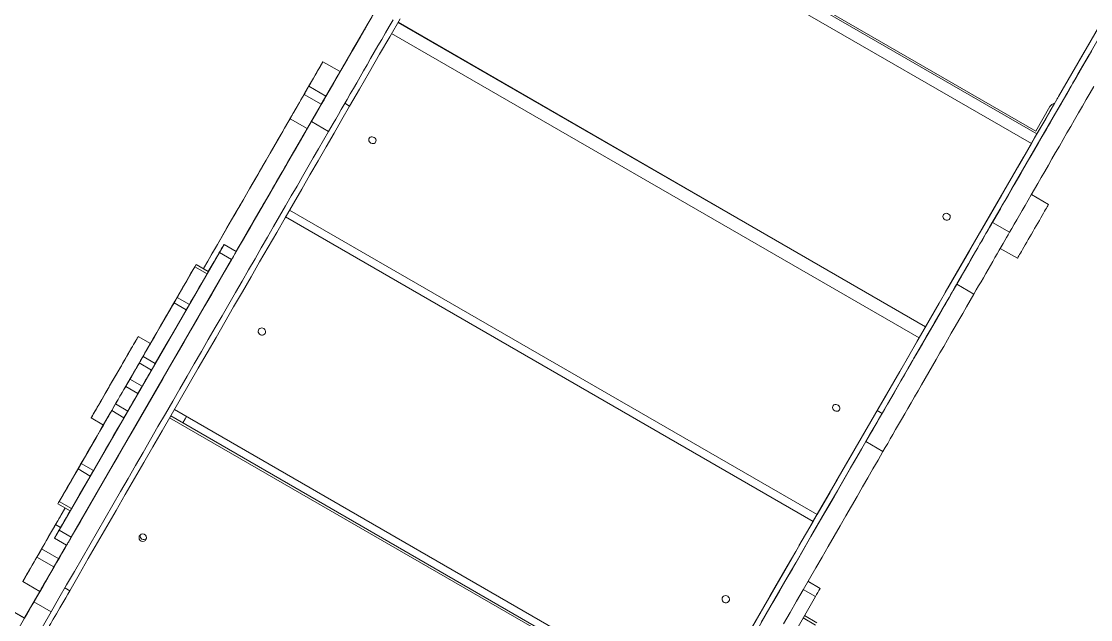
# Model space of a CAD drawing. Header units: millimetres. Extents: x -12977 to 11786, y -11805 to 10558.
# Drawn here: x -6508 to -5375, y 3764 to 4399 of the extents above; entities that cross this region are included whole.
import ezdxf

# ---------------------------------------------------------------- set-up
doc = ezdxf.new("R2010")
doc.units = ezdxf.units.MM
doc.layers.add('DIKOM_ОБЪЕКТ', color=7, linetype='Continuous')

msp = doc.modelspace()

# ---------------------------------------------------------------- linework, layer by layer
at = {"layer": 'DIKOM_ОБЪЕКТ', "color": 7, "linetype": 'Continuous', "lineweight": 15}
for p, q in [((-5432.683, 4282.411), (-5989.924, 4604.134)), ((-5990.863, 4602.508), (-5431.417, 4279.511)), ((-5996.825, 4592.182), (-5437.377, 4269.184)), ((-6170.479, 4345.607), (-6088.939, 4486.839)), ((-5408.563, 4319.086), (-5335.267, 4446.031)), ((-5549.677, 4074.695), (-6109.124, 4397.692)), ((-5549.534, 4074.938), (-6108.983, 4397.936)), ((-6158.747, 4365.753), (-6151.998, 4377.448)), ((-6151.4, 4378.483), (-6154.4, 4373.285)), ((-6152.863, 4375.948), (-6150.872, 4379.397)), ((-5556.427, 4063), (-6115.876, 4385.998)), ((-6158.747, 4365.753), (-6228.03, 4245.765)), ((-6220.414, 4258.959), (-6152.863, 4375.948)), ((-6152.53, 4376.424), (-6152.532, 4376.479)), ((-6152.507, 4376.465), (-6152.532, 4376.479)), ((-6227.414, 4246.832), (-6159.863, 4363.82)), ((-6170.457, 4345.594), (-6188.643, 4356.094)), ((-5379.5, 4357.394), (-5379.499, 4357.339)), ((-6174.889, 4337.81), (-6178.867, 4330.921)), ((-6203.643, 4330.108), (-6208.671, 4321.4)), ((-6190.484, 4310.9), (-6208.671, 4321.4)), ((-6185.456, 4319.608), (-6203.643, 4330.108)), ((-6185.456, 4319.608), (-6190.484, 4310.9)), ((-6160.354, 4308.969), (-6165.5, 4311.94)), ((-5417.648, 4308.451), (-5432.683, 4282.411)), ((-6205.398, 4285.072), (-6223.584, 4295.572)), ((-6182.77, 4282.032), (-6200.957, 4292.532)), ((-5431.417, 4279.511), (-5437.377, 4269.184)), ((-5437.377, 4269.184), (-5451.733, 4244.321)), ((-5429.499, 4270.736), (-5429.5, 4270.791)), ((-5429.475, 4270.777), (-5429.5, 4270.791)), ((-6228.03, 4245.765), (-6221.344, 4257.35)), ((-6227.414, 4246.832), (-6229.405, 4243.383)), ((-6225.878, 4249.495), (-6228.878, 4244.297)), ((-6225.877, 4249.495), (-6225.878, 4249.495)), ((-5528.669, 4111.074), (-5458.683, 4232.283)), ((-5456.724, 4235.675), (-5458.683, 4232.283)), ((-5419.126, 4204.707), (-5437.301, 4215.2)), ((-5419.127, 4204.761), (-5437.278, 4215.241)), ((-6224.13, 4198.516), (-5664.681, 3875.518)), ((-5470.249, 4200.159), (-5473.725, 4194.138)), ((-5419.127, 4204.761), (-5419.126, 4204.707)), ((-5668.787, 3868.408), (-6228.236, 4191.406)), ((-5460.468, 4175.082), (-5478.654, 4185.582)), ((-6280.554, 4154.803), (-6269.298, 4174.298)), ((-6272.843, 4168.156), (-6268.355, 4175.932)), ((-6266.855, 4178.528), (-6268.85, 4175.072)), ((-6293.521, 4162.257), (-6298.521, 4153.595)), ((-6293.521, 4162.257), (-6293.522, 4162.29)), ((-6280.532, 4154.79), (-6293.522, 4162.29)), ((-6280.531, 4154.757), (-6293.521, 4162.257)), ((-6272.843, 4168.156), (-6280.552, 4154.802)), ((-6280.552, 4154.802), (-6273.952, 4166.234)), ((-6298.521, 4153.595), (-6468.521, 3859.147)), ((-6285.531, 4146.095), (-6298.521, 4153.595)), ((-6280.531, 4154.757), (-6280.532, 4154.79)), ((-5452.126, 4147.549), (-5470.305, 4158.045)), ((-6285.531, 4146.095), (-6455.531, 3851.647)), ((-6324.657, 4138.361), (-6323.204, 4140.877)), ((-6310.213, 4133.377), (-6323.204, 4140.878)), ((-6324.597, 4138.464), (-6311.607, 4130.964)), ((-6311.607, 4130.964), (-6310.213, 4133.377)), ((-5498.267, 4109.614), (-5516.454, 4120.114)), ((-5514.501, 4123.582), (-5514.499, 4123.527)), ((-6346.581, 4100.372), (-6343.284, 4106.082)), ((-6330.287, 4098.593), (-6343.278, 4106.093)), ((-5528.669, 4111.074), (-5530.186, 4108.447)), ((-6347.974, 4097.99), (-6344.611, 4103.814)), ((-6346.581, 4100.372), (-6333.59, 4092.872)), ((-6344.741, 4103.589), (-6344.735, 4103.585)), ((-6344.603, 4103.815), (-6344.609, 4103.818)), ((-6333.59, 4092.872), (-6330.287, 4098.593)), ((-5535.178, 4099.801), (-5549.534, 4074.938)), ((-6360.626, 4076.063), (-6362.852, 4072.209)), ((-6360.292, 4076.634), (-6360.291, 4076.634)), ((-5556.427, 4063), (-5549.677, 4074.695)), ((-5549.687, 4074.701), (-5549.546, 4074.945)), ((-6371.513, 4057.203), (-6384.503, 4064.703)), ((-5570.283, 4039.003), (-5556.427, 4063)), ((-6379.45, 4043.445), (-6366.46, 4035.945)), ((-5564.499, 4036.924), (-5564.501, 4036.979)), ((-5564.476, 4036.965), (-5564.501, 4036.979)), ((-6383.464, 4036.493), (-6370.474, 4028.993)), ((-6366.46, 4035.945), (-6370.474, 4028.993)), ((-5644.579, 3910.332), (-5577.029, 4027.321)), ((-5575.102, 4030.658), (-5577.029, 4027.321)), ((-6393.302, 4019.443), (-6380.311, 4011.943)), ((-6397.814, 4011.628), (-6384.823, 4004.128)), ((-6384.823, 4004.128), (-6380.311, 4011.943)), ((-6408.603, 3992.95), (-6412.661, 3985.921)), ((-6408.603, 3992.95), (-6395.613, 3985.45)), ((-6412.661, 3985.921), (-6399.671, 3978.422)), ((-6395.613, 3985.45), (-6399.671, 3978.422)), ((-5790.656, 3657.34), (-6350.103, 3980.337)), ((-6346.128, 3987.223), (-5786.679, 3664.225)), ((-5595.705, 3982.968), (-5600.901, 3985.969)), ((-6434.503, 3978.101), (-6421.513, 3970.601)), ((-5791.774, 3655.399), (-6351.223, 3978.397)), ((-6432.734, 3951.17), (-6430.57, 3954.917)), ((-6432.399, 3951.741), (-6432.399, 3951.741)), ((-5594.739, 3942.532), (-5612.925, 3953.032)), ((-6448.417, 3923.986), (-6435.426, 3916.486)), ((-6445.052, 3929.814), (-6432.061, 3922.314)), ((-6449.748, 3921.711), (-6449.742, 3921.708)), ((-6449.593, 3921.978), (-6449.588, 3921.975)), ((-6435.426, 3916.486), (-6432.061, 3922.314)), ((-5644.579, 3910.332), (-5646.042, 3907.797)), ((-6468.368, 3889.443), (-6455.378, 3881.943)), ((-5664.681, 3875.518), (-5650.824, 3899.516)), ((-6469.822, 3886.927), (-6456.832, 3879.427)), ((-6456.832, 3879.427), (-6455.378, 3881.943)), ((-5683.877, 3842.273), (-5668.787, 3868.408)), ((-5668.787, 3868.408), (-5664.683, 3875.52)), ((-6468.521, 3859.147), (-6473.521, 3850.488)), ((-6466.89, 3862.018), (-6472.145, 3865.052)), ((-6455.531, 3851.647), (-6468.521, 3859.147)), ((-6473.521, 3850.488), (-6473.522, 3850.521)), ((-6460.531, 3842.988), (-6473.521, 3850.488)), ((-6495.161, 3783.095), (-6460.569, 3843.01)), ((-6487.059, 3839.217), (-6492.087, 3830.508)), ((-6468.873, 3828.717), (-6487.059, 3839.217)), ((-6480.588, 3808.336), (-6460.569, 3843.01)), ((-6460.571, 3843.011), (-6476.757, 3814.977)), ((-6475.802, 3816.631), (-6460.571, 3843.011)), ((-6474.642, 3818.644), (-6460.573, 3843.012)), ((-5689.124, 3833.185), (-5691.117, 3829.734)), ((-6473.9, 3820.008), (-6492.087, 3830.508)), ((-6468.873, 3828.717), (-6473.9, 3820.008)), ((-5764.681, 3702.324), (-5691.117, 3829.734)), ((-6505.172, 3765.911), (-6591.774, 3815.911)), ((-6505.167, 3765.651), (-6591.769, 3815.651)), ((-6478.96, 3811.165), (-6479.457, 3810.302)), ((-6478.96, 3811.165), (-6474.642, 3818.644)), ((-6478.959, 3811.164), (-6478.96, 3811.165)), ((-6476.757, 3814.977), (-6475.649, 3816.899)), ((-6475.726, 3816.801), (-6475.727, 3816.801)), ((-6507.088, 3804.532), (-6488.901, 3794.032)), ((-5661.323, 3797.257), (-5674.3, 3804.749)), ((-5661.324, 3797.29), (-5674.286, 3804.774)), ((-6505.172, 3765.902), (-6488.923, 3794.045)), ((-6457.205, 3794.836), (-6462.359, 3797.812)), ((-5666.322, 3788.595), (-5836.322, 3494.146)), ((-5666.322, 3788.595), (-5679.301, 3796.089)), ((-5661.323, 3797.257), (-5661.324, 3797.29)), ((-6495.161, 3783.095), (-6505.169, 3765.76)), ((-6495.159, 3783.002), (-6505.167, 3765.666)), ((-6476.972, 3772.502), (-6495.159, 3783.002)), ((-6555.167, 3679.049), (-6505.167, 3765.651)), ((-6476.972, 3772.502), (-6509.845, 3715.565)), ((-6505.167, 3765.651), (-6505.172, 3765.911)), ((-6505.169, 3765.767), (-6505.169, 3765.783)), ((-6505.169, 3765.783), (-6505.169, 3765.777)), ((-6505.169, 3765.769), (-6505.169, 3765.777)), ((-6505.166, 3765.765), (-6505.169, 3765.767)), ((-5666.442, 3758.422), (-5679.417, 3765.914)), ((-5665.018, 3760.888), (-5677.994, 3768.38))]:
    msp.add_line(p, q, dxfattribs=at)
at = {"layer": 'DIKOM_ОБЪЕКТ', "color": 7, "linetype": 'Continuous', "lineweight": 15, "flags": 128}
for points in [[(-6076.568, 4508.071), (-6080.626, 4501.043), (-6091.876, 4481.558), (-6103.043, 4462.218), (-6114.124, 4443.028), (-6125.117, 4423.99), (-6136.019, 4405.108), (-6146.829, 4386.387), (-6157.544, 4367.83), (-6168.163, 4349.44), (-6178.682, 4331.222), (-6189.1, 4313.178)], [(-6076.568, 4508.071), (-6085.876, 4491.951), (-6097.118, 4472.481), (-6108.273, 4453.162), (-6119.339, 4433.998), (-6130.313, 4414.992), (-6141.194, 4396.148), (-6151.979, 4377.47), (-6162.665, 4358.961), (-6173.252, 4340.627), (-6183.737, 4322.469)], [(-6280.563, 4154.808), (-6272.849, 4168.167), (-6262.594, 4185.929), (-6252.403, 4203.58), (-6242.279, 4221.115), (-6232.224, 4238.529), (-6222.241, 4255.817), (-6212.335, 4272.975), (-6202.506, 4289.997), (-6192.758, 4306.879), (-6183.094, 4323.616), (-6173.517, 4340.203), (-6164.029, 4356.636), (-6154.632, 4372.909), (-6145.33, 4389.019), (-6136.125, 4404.961), (-6127.02, 4420.73)], [(-6136.561, 4404.058), (-6140.574, 4397.107), (-6144.56, 4390.202), (-6148.512, 4383.357), (-6152.422, 4376.585), (-6156.282, 4369.901), (-6160.083, 4363.317), (-6163.819, 4356.847), (-6167.482, 4350.503), (-6171.064, 4344.3), (-6174.558, 4338.248), (-6177.957, 4332.361), (-6181.255, 4326.651), (-6184.443, 4321.128), (-6187.517, 4315.804), (-6190.471, 4310.691), (-6193.296, 4305.797), (-6195.99, 4301.133), (-6198.545, 4296.708), (-6200.957, 4292.532)], [(-6114.343, 4400.54), (-6118.374, 4393.558), (-6122.387, 4386.607), (-6126.374, 4379.703), (-6130.326, 4372.857), (-6134.235, 4366.085), (-6138.095, 4359.401), (-6141.897, 4352.817), (-6145.633, 4346.347), (-6149.295, 4340.003), (-6152.877, 4333.8), (-6156.371, 4327.748), (-6159.77, 4321.861), (-6163.067, 4316.151), (-6166.257, 4310.628), (-6169.331, 4305.304), (-6172.284, 4300.191), (-6175.11, 4295.297), (-6177.803, 4290.633), (-6180.358, 4286.208), (-6182.77, 4282.032)], [(-6106.93, 4401.491), (-6117.811, 4382.648), (-6128.595, 4363.969), (-6139.282, 4345.461), (-6149.869, 4327.126), (-6160.354, 4308.969)], [(-6152.532, 4376.479), (-6152.442, 4376.635), (-6152.172, 4377.103), (-6151.725, 4377.878), (-6151.104, 4378.955), (-6150.312, 4380.326), (-6149.357, 4381.981), (-6148.244, 4383.909), (-6146.982, 4386.095), (-6145.58, 4388.523), (-6144.049, 4391.178), (-6142.398, 4394.038), (-6140.639, 4397.083), (-6138.787, 4400.292)], [(-6138.785, 4400.224), (-6140.638, 4397.016), (-6142.396, 4393.971), (-6144.047, 4391.112), (-6145.579, 4388.459), (-6146.981, 4386.031), (-6148.243, 4383.846), (-6149.356, 4381.919), (-6150.311, 4380.265), (-6151.103, 4378.895), (-6151.724, 4377.819), (-6152.171, 4377.045), (-6152.441, 4376.58), (-6152.53, 4376.424)], [(-5363.962, 4384.323), (-5375.983, 4363.504), (-5387.946, 4342.786), (-5399.847, 4322.173), (-5411.686, 4301.669), (-5423.459, 4281.279), (-5435.165, 4261.006), (-5446.8, 4240.854), (-5458.363, 4220.828), (-5469.851, 4200.932), (-5481.263, 4181.169), (-5492.595, 4161.543), (-5503.845, 4142.058), (-5515.012, 4122.718), (-5526.093, 4103.528), (-5537.086, 4084.49), (-5547.988, 4065.608), (-5558.798, 4046.887), (-5569.513, 4028.33), (-5580.131, 4009.94), (-5590.651, 3991.722), (-5601.069, 3973.678)], [(-5374.302, 4378.416), (-5386.347, 4357.554), (-5398.332, 4336.799), (-5410.251, 4316.153), (-5422.106, 4295.622), (-5433.892, 4275.21), (-5445.608, 4254.92), (-5457.25, 4234.757), (-5468.816, 4214.724), (-5480.305, 4194.826), (-5491.714, 4175.067), (-5503.041, 4155.451), (-5514.283, 4135.981), (-5525.438, 4116.662), (-5536.503, 4097.498), (-5547.478, 4078.492), (-5558.358, 4059.648), (-5569.143, 4040.97), (-5579.83, 4022.461), (-5590.417, 4004.126), (-5600.901, 3985.969)], [(-6154.4, 4373.285), (-6154.857, 4372.494), (-6155.429, 4371.503), (-6156.094, 4370.349), (-6156.828, 4369.078), (-6157.602, 4367.737), (-6158.386, 4366.38), (-6159.149, 4365.057), (-6159.863, 4363.82)], [(-5373.408, 4367.864), (-5377.286, 4361.146), (-5381.221, 4354.33), (-5385.204, 4347.431), (-5389.227, 4340.462), (-5393.282, 4333.439), (-5397.36, 4326.375), (-5401.453, 4319.286), (-5405.552, 4312.186), (-5409.65, 4305.09), (-5413.736, 4298.012), (-5417.803, 4290.968), (-5421.843, 4283.971), (-5425.846, 4277.037), (-5429.805, 4270.179), (-5433.713, 4263.413), (-5437.559, 4256.752), (-5441.336, 4250.209), (-5445.037, 4243.799), (-5448.655, 4237.534), (-5452.18, 4231.429), (-5455.606, 4225.494), (-5458.927, 4219.744), (-5462.134, 4214.189), (-5465.223, 4208.841), (-5468.185, 4203.712), (-5471.014, 4198.811), (-5473.706, 4194.15), (-5476.254, 4189.737), (-5478.654, 4185.582)], [(-6315.493, 4136.426), (-6310.859, 4144.453), (-6305.69, 4153.405), (-6300.567, 4162.276), (-6295.498, 4171.056), (-6290.487, 4179.736), (-6285.539, 4188.304), (-6280.661, 4196.753), (-6275.858, 4205.072), (-6271.134, 4213.252), (-6266.496, 4221.285), (-6261.948, 4229.161), (-6257.496, 4236.871), (-6253.145, 4244.408), (-6248.898, 4251.762), (-6244.763, 4258.925), (-6240.74, 4265.89), (-6236.838, 4272.648), (-6233.059, 4279.193), (-6229.407, 4285.516), (-6225.888, 4291.611), (-6222.503, 4297.472), (-6219.258, 4303.09), (-6216.157, 4308.462), (-6213.201, 4313.579), (-6210.395, 4318.438), (-6207.742, 4323.031), (-6205.246, 4327.355), (-6202.907, 4331.404), (-6200.729, 4335.174), (-6198.715, 4338.66), (-6196.868, 4341.86), (-6195.188, 4344.768), (-6193.677, 4347.382), (-6192.338, 4349.7), (-6191.172, 4351.718), (-6190.181, 4353.435), (-6189.364, 4354.847), (-6188.724, 4355.955)], [(-6188.724, 4355.955), (-6188.644, 4356.093), (-6188.75, 4355.907), (-6189.042, 4355.401), (-6189.516, 4354.58), (-6190.166, 4353.454), (-6190.983, 4352.037), (-6191.958, 4350.348), (-6193.079, 4348.407), (-6194.331, 4346.238), (-6195.699, 4343.869), (-6197.166, 4341.328), (-6198.713, 4338.647), (-6200.322, 4335.861), (-6201.972, 4333.002), (-6203.643, 4330.108)], [(-5429.5, 4270.791), (-5429.41, 4270.948), (-5429.14, 4271.415), (-5428.694, 4272.19), (-5428.072, 4273.267), (-5427.28, 4274.638), (-5426.326, 4276.294), (-5425.213, 4278.221), (-5423.951, 4280.407), (-5422.549, 4282.836), (-5421.017, 4285.49), (-5419.366, 4288.35), (-5417.608, 4291.395), (-5415.755, 4294.604), (-5413.821, 4297.954), (-5411.82, 4301.42), (-5409.767, 4304.977), (-5407.676, 4308.6), (-5405.561, 4312.262), (-5403.439, 4315.938), (-5401.325, 4319.6), (-5399.234, 4323.222), (-5397.179, 4326.779), (-5395.178, 4330.244), (-5393.245, 4333.593), (-5391.392, 4336.802), (-5389.634, 4339.847), (-5387.984, 4342.706), (-5386.451, 4345.359), (-5385.049, 4347.787), (-5383.787, 4349.972), (-5382.675, 4351.899), (-5381.719, 4353.553), (-5380.928, 4354.923), (-5380.307, 4355.999), (-5379.859, 4356.772), (-5379.59, 4357.238), (-5379.5, 4357.394)], [(-5379.499, 4357.339), (-5379.589, 4357.183), (-5379.858, 4356.715), (-5380.305, 4355.94), (-5380.927, 4354.863), (-5381.718, 4353.492), (-5382.673, 4351.837), (-5383.786, 4349.909), (-5385.047, 4347.723), (-5386.45, 4345.294), (-5387.982, 4342.64), (-5389.633, 4339.78), (-5391.391, 4336.735), (-5393.243, 4333.525), (-5395.177, 4330.176), (-5397.178, 4326.71), (-5399.232, 4323.153), (-5401.323, 4319.531), (-5403.438, 4315.868), (-5405.56, 4312.193), (-5407.674, 4308.531), (-5409.766, 4304.908), (-5411.819, 4301.351), (-5413.82, 4297.886), (-5415.753, 4294.537), (-5417.607, 4291.329), (-5419.365, 4288.284), (-5421.016, 4285.424), (-5422.547, 4282.771), (-5423.949, 4280.343), (-5425.212, 4278.158), (-5426.324, 4276.232), (-5427.279, 4274.577), (-5428.071, 4273.208), (-5428.692, 4272.132), (-5429.139, 4271.358), (-5429.409, 4270.892), (-5429.499, 4270.736)], [(-6170.457, 4345.594), (-6170.457, 4345.593), (-6170.564, 4345.407), (-6170.856, 4344.901), (-6171.33, 4344.08), (-6171.98, 4342.954), (-6172.797, 4341.537), (-6173.772, 4339.848), (-6174.893, 4337.907), (-6176.145, 4335.739), (-6177.513, 4333.369), (-6178.979, 4330.828), (-6180.526, 4328.147), (-6182.135, 4325.361), (-6183.785, 4322.503), (-6185.456, 4319.608)], [(-6280.549, 4154.8), (-6279.152, 4157.22), (-6270.083, 4172.928), (-6261.084, 4188.513), (-6252.158, 4203.971), (-6243.31, 4219.297), (-6234.539, 4234.486), (-6225.851, 4249.532), (-6217.247, 4264.432), (-6208.732, 4279.181), (-6200.307, 4293.773), (-6191.974, 4308.204), (-6183.737, 4322.469)], [(-6208.671, 4321.4), (-6210.356, 4318.481), (-6212.019, 4315.599), (-6213.641, 4312.791), (-6215.2, 4310.093), (-6216.675, 4307.537), (-6218.05, 4305.157), (-6219.305, 4302.982), (-6220.426, 4301.04), (-6221.398, 4299.357), (-6222.21, 4297.953), (-6222.85, 4296.845), (-6223.31, 4296.048), (-6223.584, 4295.572)], [(-6205.78, 4326.414), (-6205.875, 4326.25), (-6206.149, 4325.775), (-6206.573, 4325.041), (-6207.101, 4324.127), (-6207.675, 4323.132), (-6208.233, 4322.165), (-6208.715, 4321.33), (-6209.069, 4320.717), (-6209.256, 4320.393), (-6209.256, 4320.393), (-6209.069, 4320.717), (-6208.715, 4321.33), (-6208.233, 4322.166), (-6207.675, 4323.134), (-6207.1, 4324.128), (-6206.573, 4325.041), (-6206.149, 4325.775), (-6205.875, 4326.25), (-6205.78, 4326.414)], [(-5371.041, 4329.962), (-5375.096, 4322.939), (-5379.174, 4315.875), (-5383.267, 4308.786), (-5387.366, 4301.686), (-5391.463, 4294.59), (-5395.549, 4287.512), (-5399.617, 4280.468), (-5403.656, 4273.471), (-5407.66, 4266.537), (-5411.619, 4259.679), (-5415.526, 4252.913), (-5419.372, 4246.252), (-5423.15, 4239.709), (-5426.851, 4233.299), (-5430.468, 4227.035), (-5433.994, 4220.929), (-5437.42, 4214.994), (-5440.741, 4209.244), (-5443.948, 4203.689), (-5447.036, 4198.341), (-5449.998, 4193.212), (-5452.828, 4188.311), (-5455.52, 4183.65), (-5458.068, 4179.237), (-5460.468, 4175.082)], [(-6457.205, 3794.836), (-6447.353, 3811.899), (-6437.507, 3828.952), (-6427.671, 3845.989), (-6417.847, 3863.005), (-6408.039, 3879.993), (-6398.249, 3896.948), (-6388.482, 3913.866), (-6378.739, 3930.74), (-6369.025, 3947.566), (-6359.341, 3964.337), (-6349.692, 3981.049), (-6340.081, 3997.696), (-6330.51, 4014.272), (-6320.983, 4030.773), (-6311.503, 4047.193), (-6302.072, 4063.527), (-6292.694, 4079.769), (-6283.371, 4095.915), (-6274.108, 4111.959), (-6264.906, 4127.895), (-6255.77, 4143.72), (-6246.7, 4159.428), (-6237.701, 4175.013), (-6228.776, 4190.471), (-6219.926, 4205.797), (-6211.156, 4220.985), (-6202.469, 4236.032), (-6193.865, 4250.932), (-6185.349, 4265.68), (-6176.923, 4280.272), (-6168.591, 4294.703), (-6160.354, 4308.969)], [(-6280.549, 4154.8), (-6275.267, 4163.948), (-6266.288, 4179.5), (-6257.381, 4194.925), (-6248.551, 4210.219), (-6239.799, 4225.375), (-6231.129, 4240.39), (-6222.543, 4255.259), (-6214.046, 4269.978), (-6205.637, 4284.54), (-6197.321, 4298.941), (-6189.1, 4313.178)], [(-6190.484, 4310.9), (-6192.169, 4307.981), (-6193.833, 4305.1), (-6195.454, 4302.291), (-6197.013, 4299.592), (-6198.489, 4297.037), (-6199.863, 4294.657), (-6201.119, 4292.482), (-6202.24, 4290.541), (-6203.212, 4288.857), (-6204.024, 4287.453), (-6204.663, 4286.345), (-6205.123, 4285.548), (-6205.398, 4285.072)], [(-5412.756, 4311.85), (-5417.37, 4303.857), (-5428.429, 4284.705), (-5431.425, 4279.516)], [(-5408.563, 4319.086), (-5409.27, 4317.861), (-5409.898, 4316.775), (-5410.212, 4316.231)], [(-6495.159, 3783.002), (-6486.93, 3797.254), (-6478.706, 3811.498), (-6470.491, 3825.727), (-6462.288, 3839.935), (-6454.1, 3854.115), (-6445.933, 3868.26), (-6437.79, 3882.364), (-6429.675, 3896.42), (-6421.591, 3910.422), (-6413.542, 3924.362), (-6405.532, 3938.235), (-6397.566, 3952.034), (-6389.645, 3965.751), (-6381.775, 3979.383), (-6373.959, 3992.92), (-6366.199, 4006.358), (-6358.502, 4019.689), (-6350.869, 4032.908), (-6343.305, 4046.009), (-6335.813, 4058.985), (-6328.396, 4071.831), (-6321.058, 4084.539), (-6313.803, 4097.105), (-6306.633, 4109.522), (-6299.552, 4121.784), (-6292.565, 4133.886), (-6285.673, 4145.823), (-6278.879, 4157.587), (-6272.188, 4169.175), (-6265.603, 4180.581), (-6259.125, 4191.798), (-6252.759, 4202.822), (-6246.508, 4213.648), (-6240.374, 4224.271), (-6234.36, 4234.686), (-6228.47, 4244.887), (-6222.705, 4254.871), (-6217.068, 4264.631), (-6211.563, 4274.165), (-6206.192, 4283.467), (-6200.957, 4292.532)], [(-6315.488, 4136.423), (-6315.408, 4136.561), (-6310.903, 4144.365), (-6306.449, 4152.079), (-6302.054, 4159.691), (-6297.722, 4167.192), (-6293.462, 4174.571), (-6289.279, 4181.817), (-6285.177, 4188.919), (-6281.165, 4195.869), (-6277.246, 4202.657), (-6273.426, 4209.271), (-6269.711, 4215.705), (-6266.106, 4221.947), (-6262.617, 4227.991), (-6259.247, 4233.826), (-6256.002, 4239.446), (-6252.886, 4244.841), (-6249.905, 4250.005), (-6247.061, 4254.929), (-6244.358, 4259.608), (-6241.803, 4264.035), (-6239.395, 4268.202), (-6237.141, 4272.105), (-6235.043, 4275.739), (-6233.103, 4279.097), (-6231.325, 4282.175), (-6229.712, 4284.969), (-6228.264, 4287.475), (-6226.985, 4289.689), (-6225.876, 4291.608), (-6224.939, 4293.23), (-6224.175, 4294.552), (-6223.584, 4295.572)], [(-6280.609, 4154.834), (-6280.489, 4155.041), (-6276.202, 4162.467), (-6271.99, 4169.762), (-6267.859, 4176.915), (-6263.817, 4183.917), (-6259.866, 4190.757), (-6256.016, 4197.426), (-6252.27, 4203.915), (-6248.632, 4210.213), (-6245.11, 4216.313), (-6241.707, 4222.205), (-6238.43, 4227.883), (-6235.28, 4233.335), (-6232.266, 4238.557), (-6229.388, 4243.54), (-6226.652, 4248.277), (-6224.063, 4252.761), (-6221.622, 4256.986), (-6219.335, 4260.946), (-6217.204, 4264.637), (-6215.232, 4268.051), (-6213.422, 4271.184), (-6211.777, 4274.033), (-6210.298, 4276.592), (-6208.989, 4278.859), (-6207.851, 4280.83), (-6206.884, 4282.502), (-6206.091, 4283.873), (-6205.474, 4284.941), (-6205.033, 4285.705), (-6204.767, 4286.163), (-6204.678, 4286.315)], [(-6204.678, 4286.315), (-6204.767, 4286.16), (-6205.032, 4285.7), (-6205.474, 4284.933), (-6206.091, 4283.862), (-6206.884, 4282.489), (-6207.85, 4280.814), (-6208.988, 4278.84), (-6210.298, 4276.57), (-6211.777, 4274.009), (-6213.422, 4271.158), (-6215.231, 4268.022), (-6217.204, 4264.605), (-6219.334, 4260.913), (-6221.621, 4256.95), (-6224.062, 4252.723), (-6226.651, 4248.236), (-6229.387, 4243.497), (-6232.264, 4238.512), (-6235.279, 4233.288), (-6238.428, 4227.833), (-6241.706, 4222.154), (-6245.109, 4216.26), (-6248.631, 4210.158), (-6252.268, 4203.858), (-6256.014, 4197.368), (-6259.866, 4190.697), (-6263.816, 4183.856), (-6267.858, 4176.852), (-6271.988, 4169.698), (-6276.201, 4162.402), (-6280.488, 4154.975), (-6280.579, 4154.817)], [(-6476.972, 3772.502), (-6468.744, 3786.754), (-6460.52, 3800.998), (-6452.304, 3815.227), (-6444.101, 3829.435), (-6435.914, 3843.615), (-6427.747, 3857.76), (-6419.604, 3871.864), (-6411.489, 3885.92), (-6403.405, 3899.922), (-6395.355, 3913.862), (-6387.346, 3927.735), (-6379.379, 3941.534), (-6371.458, 3955.251), (-6363.588, 3968.883), (-6355.772, 3982.42), (-6348.013, 3995.858), (-6340.316, 4009.19), (-6332.683, 4022.408), (-6325.119, 4035.509), (-6317.626, 4048.485), (-6310.21, 4061.331), (-6302.872, 4074.039), (-6295.616, 4086.604), (-6288.447, 4099.022), (-6281.366, 4111.284), (-6274.378, 4123.386), (-6267.486, 4135.323), (-6260.693, 4147.087), (-6254.002, 4158.675), (-6247.416, 4170.08), (-6240.939, 4181.298), (-6234.573, 4192.322), (-6228.321, 4203.149), (-6222.187, 4213.771), (-6216.173, 4224.186), (-6210.283, 4234.387), (-6204.518, 4244.37), (-6198.882, 4254.131), (-6193.377, 4263.665), (-6188.005, 4272.967), (-6182.77, 4282.032)], [(-6280.609, 4154.834), (-6279.536, 4156.692), (-6275.276, 4164.071), (-6271.092, 4171.317), (-6266.991, 4178.419), (-6262.978, 4185.369), (-6259.059, 4192.156), (-6255.239, 4198.771), (-6251.525, 4205.205), (-6247.92, 4211.447), (-6244.43, 4217.491), (-6241.06, 4223.326), (-6237.816, 4228.946), (-6234.7, 4234.341), (-6231.718, 4239.504), (-6228.874, 4244.429), (-6226.172, 4249.108), (-6223.616, 4253.535), (-6221.209, 4257.702), (-6218.954, 4261.605), (-6216.857, 4265.239), (-6214.917, 4268.597), (-6213.139, 4271.675), (-6211.525, 4274.469), (-6210.078, 4276.975), (-6208.798, 4279.189), (-6207.69, 4281.108), (-6206.752, 4282.73), (-6205.988, 4284.052), (-6205.398, 4285.072)], [(-6132.767, 4270.759), (-6132.411, 4271.733), (-6132.393, 4272.797), (-6132.717, 4273.857), (-6133.353, 4274.821), (-6134.245, 4275.601), (-6135.314, 4276.129), (-6136.464, 4276.357), (-6137.592, 4276.266), (-6138.6, 4275.863), (-6139.398, 4275.184), (-6139.915, 4274.29), (-6140.104, 4273.26), (-6139.948, 4272.185), (-6139.463, 4271.162), (-6138.691, 4270.28), (-6137.699, 4269.618), (-6136.578, 4269.236), (-6135.426, 4269.167), (-6134.345, 4269.417), (-6133.432, 4269.964), (-6132.767, 4270.759)], [(-6225.878, 4249.495), (-6225.421, 4250.286), (-6224.849, 4251.278), (-6224.183, 4252.431), (-6223.45, 4253.703), (-6222.676, 4255.043), (-6221.892, 4256.4), (-6221.129, 4257.723), (-6220.414, 4258.959)], [(-5470.25, 4200.214), (-5470.345, 4200.05), (-5470.619, 4199.574), (-5471.042, 4198.84), (-5471.57, 4197.926), (-5472.144, 4196.932), (-5472.703, 4195.964), (-5473.185, 4195.129), (-5473.539, 4194.517), (-5473.726, 4194.193), (-5473.726, 4194.193), (-5473.539, 4194.517), (-5473.185, 4195.13), (-5472.703, 4195.966), (-5472.145, 4196.933), (-5471.57, 4197.927), (-5471.043, 4198.841), (-5470.619, 4199.575), (-5470.345, 4200.05), (-5470.25, 4200.214)], [(-5419.126, 4204.707), (-5419.216, 4204.549), (-5419.486, 4204.081), (-5419.933, 4203.307), (-5420.553, 4202.234), (-5421.336, 4200.875), (-5422.277, 4199.246), (-5423.364, 4197.363), (-5424.585, 4195.247), (-5425.928, 4192.922), (-5427.375, 4190.413), (-5428.914, 4187.747), (-5430.527, 4184.955), (-5432.195, 4182.065), (-5433.901, 4179.11), (-5435.626, 4176.123), (-5437.35, 4173.136), (-5439.056, 4170.181), (-5440.724, 4167.292), (-5442.337, 4164.499), (-5443.875, 4161.834), (-5445.325, 4159.326), (-5446.667, 4157.001), (-5447.888, 4154.887), (-5448.974, 4153.004), (-5449.915, 4151.375), (-5450.7, 4150.018), (-5451.318, 4148.946), (-5451.765, 4148.172), (-5452.035, 4147.705), (-5452.126, 4147.549)], [(-5523.766, 4189.561), (-5524.449, 4188.734), (-5525.379, 4188.158), (-5526.473, 4187.884), (-5527.635, 4187.937), (-5528.761, 4188.312), (-5529.751, 4188.976), (-5530.517, 4189.869), (-5530.99, 4190.913), (-5531.13, 4192.014), (-5530.923, 4193.075), (-5530.388, 4194.002), (-5529.572, 4194.711), (-5528.549, 4195.141), (-5527.408, 4195.252), (-5526.252, 4195.036), (-5525.182, 4194.511), (-5524.294, 4193.723), (-5523.667, 4192.744), (-5523.357, 4191.659), (-5523.391, 4190.566), (-5523.766, 4189.561)], [(-5516.454, 4120.114), (-5513.99, 4124.382), (-5511.492, 4128.708), (-5508.974, 4133.07), (-5506.448, 4137.445), (-5503.927, 4141.811), (-5501.425, 4146.145), (-5498.955, 4150.424), (-5496.529, 4154.626), (-5494.16, 4158.729), (-5491.86, 4162.712), (-5489.642, 4166.553), (-5487.517, 4170.233), (-5485.496, 4173.733), (-5483.59, 4177.035), (-5481.808, 4180.121), (-5480.159, 4182.975), (-5478.654, 4185.582)], [(-6268.85, 4175.072), (-6269.181, 4174.497), (-6269.646, 4173.693), (-6270.224, 4172.691), (-6270.895, 4171.529), (-6271.631, 4170.252), (-6272.406, 4168.909), (-6273.19, 4167.553), (-6273.952, 4166.234)], [(-6269.298, 4174.298), (-6268.588, 4175.529), (-6267.955, 4176.623), (-6267.426, 4177.54), (-6267.02, 4178.243), (-6266.752, 4178.707), (-6266.633, 4178.912), (-6266.668, 4178.852), (-6266.855, 4178.528)], [(-5498.267, 4109.614), (-5495.804, 4113.882), (-5493.306, 4118.208), (-5490.788, 4122.57), (-5488.261, 4126.946), (-5485.741, 4131.311), (-5483.239, 4135.645), (-5480.768, 4139.924), (-5478.342, 4144.126), (-5475.973, 4148.229), (-5473.674, 4152.212), (-5471.455, 4156.053), (-5469.33, 4159.733), (-5467.31, 4163.233), (-5465.403, 4166.535), (-5463.621, 4169.62), (-5461.973, 4172.475), (-5460.468, 4175.082)], [(-6310.221, 4133.382), (-6308.195, 4136.89), (-6306.02, 4140.656), (-6304.005, 4144.145), (-6302.154, 4147.351), (-6300.468, 4150.269), (-6298.952, 4152.894), (-6297.607, 4155.222), (-6296.436, 4157.249), (-6295.44, 4158.972), (-6294.623, 4160.388), (-6293.983, 4161.495), (-6293.522, 4162.29)], [(-6280.531, 4154.757), (-6280.627, 4154.59), (-6280.911, 4154.097), (-6281.373, 4153.296), (-6281.995, 4152.219), (-6282.753, 4150.907), (-6283.617, 4149.409), (-6284.555, 4147.785), (-6285.531, 4146.095)], [(-6324.657, 4138.361), (-6328.949, 4130.928), (-6333.314, 4123.368), (-6337.745, 4115.693), (-6342.235, 4107.917), (-6346.776, 4100.053), (-6351.36, 4092.113), (-6355.979, 4084.112), (-6360.626, 4076.063)], [(-6360.292, 4076.634), (-6355.662, 4084.654), (-6351.064, 4092.618), (-6346.507, 4100.511), (-6341.999, 4108.321), (-6337.546, 4116.035), (-6333.156, 4123.638), (-6328.837, 4131.118), (-6324.597, 4138.464)], [(-6330.293, 4098.596), (-6329.008, 4100.821), (-6324.555, 4108.534), (-6320.165, 4116.138), (-6315.847, 4123.619), (-6311.607, 4130.964)], [(-5516.454, 4120.114), (-5520.385, 4113.306), (-5524.354, 4106.43), (-5528.355, 4099.502), (-5532.377, 4092.534), (-5536.414, 4085.542), (-5540.457, 4078.539), (-5544.498, 4071.54), (-5548.53, 4064.558), (-5552.542, 4057.607), (-5556.529, 4050.703), (-5560.481, 4043.857), (-5564.391, 4037.085), (-5568.25, 4030.401), (-5572.052, 4023.817), (-5575.788, 4017.347), (-5579.45, 4011.003), (-5583.032, 4004.8), (-5586.527, 3998.748), (-5589.926, 3992.861), (-5593.223, 3987.151), (-5596.412, 3981.628), (-5599.486, 3976.304), (-5602.439, 3971.191), (-5605.265, 3966.297), (-5607.959, 3961.633), (-5610.513, 3957.208), (-5612.925, 3953.032)], [(-5564.501, 4036.979), (-5564.41, 4037.135), (-5564.141, 4037.603), (-5563.693, 4038.378), (-5563.072, 4039.455), (-5562.281, 4040.826), (-5561.325, 4042.481), (-5560.213, 4044.409), (-5558.951, 4046.595), (-5557.549, 4049.023), (-5556.017, 4051.677), (-5554.366, 4054.538), (-5552.608, 4057.583), (-5550.755, 4060.792), (-5548.822, 4064.141), (-5546.821, 4067.607), (-5544.767, 4071.164), (-5542.675, 4074.787), (-5540.561, 4078.449), (-5538.439, 4082.125), (-5536.325, 4085.787), (-5534.233, 4089.41), (-5532.18, 4092.966), (-5530.179, 4096.432), (-5528.245, 4099.781), (-5526.393, 4102.989), (-5524.635, 4106.034), (-5522.983, 4108.893), (-5521.451, 4111.547), (-5520.049, 4113.975), (-5518.788, 4116.16), (-5517.675, 4118.086), (-5516.719, 4119.74), (-5515.929, 4121.11), (-5515.307, 4122.186), (-5514.86, 4122.96), (-5514.59, 4123.426), (-5514.501, 4123.582)], [(-5514.499, 4123.527), (-5514.589, 4123.37), (-5514.859, 4122.902), (-5515.306, 4122.128), (-5515.927, 4121.05), (-5516.718, 4119.68), (-5517.674, 4118.024), (-5518.787, 4116.097), (-5520.048, 4113.911), (-5521.45, 4111.482), (-5522.982, 4108.828), (-5524.633, 4105.968), (-5526.391, 4102.922), (-5528.244, 4099.713), (-5530.177, 4096.364), (-5532.178, 4092.898), (-5534.232, 4089.341), (-5536.324, 4085.718), (-5538.438, 4082.056), (-5540.56, 4078.38), (-5542.674, 4074.718), (-5544.766, 4071.096), (-5546.82, 4067.539), (-5548.82, 4064.073), (-5550.754, 4060.724), (-5552.606, 4057.516), (-5554.365, 4054.471), (-5556.016, 4051.612), (-5557.548, 4048.959), (-5558.95, 4046.531), (-5560.212, 4044.346), (-5561.324, 4042.419), (-5562.28, 4040.765), (-5563.071, 4039.395), (-5563.693, 4038.319), (-5564.139, 4037.546), (-5564.409, 4037.079), (-5564.499, 4036.924)], [(-6343.432, 4105.826), (-6345.143, 4102.864), (-6347.032, 4099.593), (-6349.096, 4096.019), (-6351.332, 4092.148), (-6353.736, 4087.986), (-6356.303, 4083.541), (-6359.029, 4078.82), (-6361.91, 4073.83)], [(-5498.267, 4109.614), (-5502.198, 4102.806), (-5506.168, 4095.93), (-5510.168, 4089.002), (-5514.191, 4082.034), (-5518.228, 4075.042), (-5522.271, 4068.039), (-5526.312, 4061.04), (-5530.343, 4054.058), (-5534.356, 4047.107), (-5538.342, 4040.203), (-5542.295, 4033.357), (-5546.204, 4026.586), (-5550.064, 4019.901), (-5553.866, 4013.317), (-5557.602, 4006.847), (-5561.264, 4000.503), (-5564.846, 3994.3), (-5568.34, 3988.249), (-5571.739, 3982.361), (-5575.036, 3976.651), (-5578.226, 3971.128), (-5581.3, 3965.804), (-5584.253, 3960.691), (-5587.079, 3955.797), (-5589.772, 3951.133), (-5592.327, 3946.708), (-5594.739, 3942.532)], [(-6379.45, 4043.445), (-6375.684, 4049.967), (-6371.807, 4056.683), (-6367.824, 4063.58), (-6363.744, 4070.647), (-6359.572, 4077.872), (-6355.315, 4085.243), (-6350.983, 4092.747), (-6346.581, 4100.372)], [(-6347.974, 4097.99), (-6352.332, 4090.44), (-6356.617, 4083.02), (-6360.819, 4075.74), (-6364.933, 4068.614), (-6368.952, 4061.653), (-6371.518, 4057.206)], [(-6362.351, 4073.076), (-6359.569, 4077.896), (-6356.945, 4082.443), (-6354.483, 4086.708), (-6352.187, 4090.686), (-6350.062, 4094.369), (-6348.11, 4097.751), (-6346.335, 4100.826), (-6344.741, 4103.589)], [(-6366.46, 4035.945), (-6362.694, 4042.467), (-6358.816, 4049.183), (-6354.834, 4056.08), (-6350.753, 4063.147), (-6346.581, 4070.372), (-6342.326, 4077.743), (-6337.992, 4085.247), (-6333.59, 4092.872)], [(-6360.292, 4076.634), (-6360.932, 4075.526), (-6361.505, 4074.535), (-6361.969, 4073.729), (-6362.294, 4073.167), (-6362.456, 4072.887), (-6362.442, 4072.908), (-6362.256, 4073.23), (-6361.91, 4073.83)], [(-6249.946, 4067.817), (-6249.544, 4068.869), (-6249.485, 4070.004), (-6249.775, 4071.124), (-6250.388, 4072.127), (-6251.27, 4072.925), (-6252.342, 4073.447), (-6253.509, 4073.646), (-6254.666, 4073.505), (-6255.712, 4073.036), (-6256.554, 4072.281), (-6257.117, 4071.307), (-6257.35, 4070.201), (-6257.232, 4069.061), (-6256.776, 4067.988), (-6256.02, 4067.077), (-6255.032, 4066.409), (-6253.9, 4066.045), (-6252.725, 4066.016), (-6251.61, 4066.324), (-6250.656, 4066.943), (-6249.946, 4067.817)], [(-6434.501, 3978.104), (-6434.385, 3978.304), (-6434.096, 3978.806), (-6433.633, 3979.606), (-6433.001, 3980.7), (-6432.205, 3982.079), (-6431.249, 3983.734), (-6430.14, 3985.653), (-6428.887, 3987.823), (-6427.499, 3990.228), (-6425.983, 3992.853), (-6424.352, 3995.677), (-6422.617, 3998.682), (-6420.79, 4001.846), (-6418.884, 4005.147), (-6416.912, 4008.563), (-6414.888, 4012.068), (-6412.827, 4015.639), (-6410.742, 4019.25), (-6408.648, 4022.877), (-6406.56, 4026.493), (-6404.493, 4030.073), (-6402.461, 4033.593), (-6400.478, 4037.027), (-6398.559, 4040.351), (-6396.716, 4043.543), (-6394.964, 4046.579), (-6393.313, 4049.438), (-6391.776, 4052.102), (-6390.363, 4054.549), (-6389.084, 4056.764), (-6387.948, 4058.731), (-6386.965, 4060.437), (-6386.138, 4061.868), (-6385.476, 4063.016), (-6384.983, 4063.872), (-6384.661, 4064.429), (-6384.513, 4064.685), (-6384.541, 4064.638), (-6384.744, 4064.287), (-6385.12, 4063.635), (-6385.669, 4062.688), (-6386.383, 4061.45), (-6387.26, 4059.932), (-6388.293, 4058.143), (-6389.475, 4056.097), (-6390.797, 4053.807), (-6392.25, 4051.29), (-6393.825, 4048.564), (-6395.51, 4045.646), (-6397.292, 4042.559), (-6399.16, 4039.323), (-6401.101, 4035.962), (-6403.101, 4032.499), (-6405.145, 4028.957), (-6407.22, 4025.363), (-6409.311, 4021.741), (-6411.404, 4018.116), (-6413.483, 4014.515), (-6415.535, 4010.962), (-6417.544, 4007.482), (-6419.496, 4004.1), (-6421.379, 4000.839), (-6423.178, 3997.723), (-6424.882, 3994.772), (-6426.477, 3992.008), (-6427.953, 3989.451), (-6429.3, 3987.117), (-6430.509, 3985.025), (-6431.569, 3983.186), (-6432.475, 3981.617), (-6433.22, 3980.326), (-6433.798, 3979.323), (-6434.206, 3978.616), (-6434.441, 3978.209), (-6434.501, 3978.104)], [(-6421.513, 3970.601), (-6421.511, 3970.605), (-6421.395, 3970.804), (-6421.105, 3971.306), (-6420.643, 3972.106), (-6420.01, 3973.199), (-6419.214, 3974.579), (-6418.259, 3976.234), (-6417.15, 3978.153), (-6415.897, 3980.323), (-6414.508, 3982.728), (-6412.993, 3985.353), (-6411.362, 3988.177), (-6409.626, 3991.181), (-6407.799, 3994.346), (-6405.893, 3997.647), (-6403.921, 4001.063), (-6401.898, 4004.568), (-6399.836, 4008.139), (-6397.751, 4011.75), (-6395.657, 4015.377), (-6393.569, 4018.993), (-6391.502, 4022.573), (-6389.47, 4026.093), (-6387.488, 4029.527), (-6385.568, 4032.851), (-6383.726, 4036.042), (-6381.974, 4039.079), (-6380.323, 4041.939), (-6378.785, 4044.601), (-6377.372, 4047.049), (-6376.094, 4049.265), (-6374.959, 4051.231), (-6373.974, 4052.937), (-6373.148, 4054.368), (-6372.486, 4055.516), (-6371.992, 4056.371), (-6371.67, 4056.929), (-6371.523, 4057.186), (-6371.513, 4057.203)], [(-6379.45, 4043.445), (-6380.024, 4042.452), (-6380.664, 4041.343), (-6381.327, 4040.196), (-6381.965, 4039.091), (-6382.532, 4038.106), (-6382.992, 4037.31), (-6383.31, 4036.76), (-6383.464, 4036.493)], [(-6393.302, 4019.443), (-6391.429, 4022.687), (-6389.736, 4025.621), (-6388.224, 4028.242), (-6386.895, 4030.543), (-6385.754, 4032.522), (-6384.8, 4034.176), (-6384.036, 4035.499), (-6383.464, 4036.493)], [(-6380.311, 4011.943), (-6378.439, 4015.187), (-6376.745, 4018.121), (-6375.233, 4020.742), (-6373.905, 4023.044), (-6372.763, 4025.022), (-6371.81, 4026.675), (-6371.046, 4028), (-6370.474, 4028.993)], [(-6397.814, 4011.628), (-6397.418, 4012.312), (-6396.877, 4013.249), (-6396.234, 4014.363), (-6395.538, 4015.567), (-6394.845, 4016.767), (-6394.21, 4017.869), (-6393.681, 4018.784), (-6393.302, 4019.443)], [(-6408.603, 3992.95), (-6407.907, 3994.153), (-6407.022, 3995.687), (-6405.946, 3997.548), (-6404.684, 3999.732), (-6403.238, 4002.237), (-6401.608, 4005.058), (-6399.799, 4008.19), (-6397.814, 4011.628)], [(-6395.613, 3985.45), (-6394.917, 3986.654), (-6394.031, 3988.187), (-6392.956, 3990.048), (-6391.694, 3992.232), (-6390.247, 3994.737), (-6388.617, 3997.558), (-6386.809, 4000.69), (-6384.823, 4004.128)], [(-6381.521, 4009.842), (-6381.61, 4009.688), (-6381.869, 4009.239), (-6382.274, 4008.537), (-6382.79, 4007.643), (-6383.372, 4006.636), (-6383.966, 4005.606), (-6384.521, 4004.645), (-6384.987, 4003.838), (-6385.323, 4003.256), (-6385.499, 4002.952), (-6385.499, 4002.953), (-6385.324, 4003.257), (-6384.988, 4003.839), (-6384.522, 4004.646), (-6383.967, 4005.608), (-6383.372, 4006.637), (-6382.791, 4007.644), (-6382.275, 4008.538), (-6381.869, 4009.24), (-6381.611, 4009.688), (-6381.521, 4009.842)], [(-5640.865, 3986.759), (-5640.508, 3987.732), (-5640.491, 3988.797), (-5640.815, 3989.858), (-5641.451, 3990.821), (-5642.343, 3991.601), (-5643.411, 3992.129), (-5644.56, 3992.357), (-5645.69, 3992.266), (-5646.698, 3991.863), (-5647.496, 3991.184), (-5648.012, 3990.29), (-5648.201, 3989.26), (-5648.046, 3988.185), (-5647.561, 3987.162), (-5646.788, 3986.28), (-5645.797, 3985.619), (-5644.675, 3985.236), (-5643.523, 3985.167), (-5642.442, 3985.417), (-5641.529, 3985.964), (-5640.865, 3986.759)], [(-6445.052, 3929.814), (-6440.694, 3937.364), (-6436.409, 3944.785), (-6432.206, 3952.064), (-6428.093, 3959.191), (-6424.074, 3966.151), (-6420.159, 3972.934), (-6416.352, 3979.528), (-6412.661, 3985.921)], [(-5733.242, 3756.769), (-5723.919, 3772.915), (-5714.656, 3788.959), (-5705.454, 3804.895), (-5696.316, 3820.72), (-5687.248, 3836.428), (-5678.248, 3852.013), (-5669.324, 3867.471), (-5660.474, 3882.797), (-5651.704, 3897.985), (-5643.016, 3913.032), (-5634.413, 3927.932), (-5625.897, 3942.681), (-5617.471, 3957.272), (-5609.138, 3971.703), (-5600.901, 3985.969)], [(-6421.518, 3970.604), (-6425.201, 3964.224), (-6429.282, 3957.157), (-6433.454, 3949.932), (-6437.71, 3942.561), (-6442.043, 3935.057), (-6446.445, 3927.432)], [(-6432.061, 3922.314), (-6427.703, 3929.864), (-6423.418, 3937.285), (-6419.216, 3944.565), (-6415.102, 3951.691), (-6411.084, 3958.651), (-6407.168, 3965.434), (-6403.362, 3972.028), (-6399.671, 3978.422)], [(-6337.169, 3972.869), (-6334.724, 3977.106), (-6333.194, 3979.756)], [(-5723.829, 3761.072), (-5714.585, 3777.081), (-5705.404, 3792.983), (-5696.286, 3808.774), (-5687.235, 3824.448), (-5678.256, 3840), (-5669.35, 3855.425), (-5660.519, 3870.718), (-5651.768, 3885.875), (-5643.098, 3900.89), (-5634.512, 3915.759), (-5626.015, 3930.478), (-5617.606, 3945.04), (-5609.29, 3959.442), (-5601.069, 3973.678)], [(-6432.734, 3951.17), (-6437.364, 3943.15), (-6441.961, 3935.186), (-6446.518, 3927.293), (-6451.027, 3919.483), (-6455.48, 3911.77), (-6459.87, 3904.166), (-6464.188, 3896.686), (-6468.429, 3889.341)], [(-6468.368, 3889.443), (-6464.077, 3896.876), (-6459.712, 3904.436), (-6455.281, 3912.111), (-6450.79, 3919.887), (-6446.25, 3927.752), (-6441.666, 3935.691), (-6437.046, 3943.692), (-6432.399, 3951.741)], [(-6449.593, 3921.978), (-6447.883, 3924.94), (-6445.993, 3928.211), (-6443.929, 3931.785), (-6441.694, 3935.656), (-6439.29, 3939.818), (-6436.723, 3944.264), (-6433.996, 3948.985), (-6431.115, 3953.973)], [(-6430.674, 3954.728), (-6433.456, 3949.909), (-6436.08, 3945.362), (-6438.542, 3941.096), (-6440.839, 3937.118), (-6442.964, 3933.435), (-6444.915, 3930.053), (-6446.691, 3926.979), (-6448.285, 3924.216)], [(-6430.674, 3954.728), (-6430.342, 3955.302), (-6430.173, 3955.595), (-6430.178, 3955.587), (-6430.357, 3955.278), (-6430.697, 3954.69), (-6431.174, 3953.863), (-6431.755, 3952.857), (-6432.399, 3951.741)], [(-5725.771, 3757.604), (-5718.602, 3770.022), (-5711.521, 3782.284), (-5704.533, 3794.386), (-5697.641, 3806.323), (-5690.848, 3818.087), (-5684.157, 3829.675), (-5677.571, 3841.08), (-5671.094, 3852.298), (-5664.728, 3863.322), (-5658.477, 3874.149), (-5652.343, 3884.771), (-5646.329, 3895.186), (-5640.438, 3905.387), (-5634.673, 3915.37), (-5629.037, 3925.131), (-5623.532, 3934.665), (-5618.161, 3943.967), (-5612.925, 3953.032)], [(-5700.416, 3759.522), (-5693.335, 3771.784), (-5686.347, 3783.886), (-5679.455, 3795.823), (-5672.662, 3807.587), (-5665.97, 3819.175), (-5659.384, 3830.58), (-5652.908, 3841.798), (-5646.542, 3852.822), (-5640.29, 3863.649), (-5634.156, 3874.271), (-5628.142, 3884.686), (-5622.251, 3894.887), (-5616.486, 3904.87), (-5610.85, 3914.631), (-5605.345, 3924.164), (-5599.974, 3933.467), (-5594.739, 3942.532)], [(-6446.445, 3927.432), (-6447.134, 3926.239), (-6447.832, 3925.03), (-6448.484, 3923.901), (-6449.039, 3922.939), (-6449.453, 3922.223), (-6449.694, 3921.806), (-6449.742, 3921.723), (-6449.593, 3921.978)], [(-6448.285, 3924.216), (-6448.415, 3923.991), (-6448.348, 3924.106), (-6448.09, 3924.552), (-6447.661, 3925.295), (-6447.096, 3926.275), (-6446.436, 3927.415), (-6445.737, 3928.627), (-6445.052, 3929.814)], [(-6455.378, 3881.943), (-6451.086, 3889.376), (-6446.721, 3896.936), (-6442.29, 3904.611), (-6437.801, 3912.387), (-6435.432, 3916.489)], [(-6468.429, 3889.341), (-6469.008, 3888.338), (-6469.454, 3887.564), (-6469.733, 3887.082), (-6469.822, 3886.927), (-6469.715, 3887.113), (-6469.418, 3887.625), (-6468.958, 3888.422), (-6468.368, 3889.443)], [(-6507.007, 3804.672), (-6506.367, 3805.783), (-6505.55, 3807.198), (-6504.558, 3808.917), (-6503.392, 3810.938), (-6502.054, 3813.259), (-6500.543, 3815.877), (-6498.864, 3818.788), (-6497.015, 3821.99), (-6495.001, 3825.48), (-6492.824, 3829.252), (-6490.486, 3833.304), (-6487.988, 3837.63), (-6485.336, 3842.227), (-6482.53, 3847.088), (-6479.575, 3852.208), (-6476.473, 3857.581), (-6473.228, 3863.203), (-6469.845, 3869.066), (-6466.324, 3875.163), (-6462.673, 3881.489), (-6462.106, 3882.472)], [(-6473.522, 3850.521), (-6473.063, 3851.319), (-6472.423, 3852.428), (-6471.605, 3853.846), (-6470.61, 3855.572), (-6469.439, 3857.601), (-6468.094, 3859.932), (-6466.578, 3862.559), (-6464.893, 3865.48), (-6463.041, 3868.687), (-6461.026, 3872.179), (-6458.851, 3875.947), (-6456.84, 3879.431)], [(-6472.145, 3865.052), (-6471.556, 3866.075), (-6470.792, 3867.4), (-6469.855, 3869.025), (-6468.746, 3870.946), (-6467.467, 3873.163), (-6466.02, 3875.672), (-6464.405, 3878.468), (-6462.628, 3881.549), (-6462.097, 3882.467)], [(-6472.145, 3865.052), (-6472.42, 3864.576), (-6472.881, 3863.778), (-6473.521, 3862.67), (-6474.331, 3861.264), (-6475.304, 3859.58), (-6476.425, 3857.638), (-6477.681, 3855.462), (-6479.055, 3853.082), (-6480.531, 3850.525), (-6482.089, 3847.826), (-6483.71, 3845.017), (-6485.374, 3842.136), (-6487.059, 3839.217)], [(-6455.531, 3851.647), (-6456.506, 3849.957), (-6457.444, 3848.333), (-6458.308, 3846.835), (-6459.066, 3845.523), (-6459.688, 3844.446), (-6460.15, 3843.646), (-6460.435, 3843.154), (-6460.531, 3842.988)], [(-6486.45, 3840.279), (-6486.545, 3840.115), (-6486.819, 3839.64), (-6487.243, 3838.905), (-6487.771, 3837.992), (-6488.345, 3836.997), (-6488.903, 3836.03), (-6489.386, 3835.195), (-6489.739, 3834.582), (-6489.926, 3834.258), (-6489.926, 3834.258), (-6489.739, 3834.582), (-6489.385, 3835.195), (-6488.903, 3836.031), (-6488.345, 3836.999), (-6487.77, 3837.992), (-6487.243, 3838.906), (-6486.819, 3839.64), (-6486.545, 3840.115), (-6486.45, 3840.279)], [(-6460.585, 3843.019), (-6462.123, 3840.356), (-6465.221, 3834.993), (-6468.183, 3829.862), (-6471.006, 3824.974), (-6473.686, 3820.334), (-6476.219, 3815.948)], [(-6460.609, 3843.033), (-6460.869, 3842.582), (-6462.344, 3840.025), (-6463.902, 3837.326), (-6465.524, 3834.517), (-6467.187, 3831.636), (-6468.873, 3828.717)], [(-6492.087, 3830.508), (-6493.758, 3827.614), (-6495.408, 3824.756), (-6497.017, 3821.97), (-6498.565, 3819.29), (-6500.032, 3816.75), (-6501.399, 3814.381), (-6502.651, 3812.212), (-6503.772, 3810.272), (-6504.747, 3808.583), (-6505.565, 3807.168), (-6506.214, 3806.043), (-6506.688, 3805.223), (-6506.98, 3804.717), (-6507.087, 3804.533), (-6507.007, 3804.672)], [(-6505.17, 3765.812), (-6502.13, 3771.077), (-6498.953, 3776.578), (-6495.877, 3781.906), (-6492.909, 3787.047), (-6490.055, 3791.988), (-6487.324, 3796.718), (-6484.722, 3801.224), (-6482.255, 3805.496), (-6479.93, 3809.522), (-6477.752, 3813.294), (-6475.727, 3816.801)], [(-6505.17, 3765.811), (-6503.649, 3768.445), (-6500.342, 3774.172), (-6497.14, 3779.719), (-6494.049, 3785.069), (-6491.081, 3790.211), (-6488.241, 3795.13), (-6485.537, 3799.812), (-6482.976, 3804.247), (-6480.565, 3808.421), (-6478.311, 3812.325), (-6476.219, 3815.948)], [(-6473.9, 3820.008), (-6475.571, 3817.114), (-6477.222, 3814.256), (-6478.83, 3811.47), (-6480.378, 3808.79), (-6481.845, 3806.25), (-6483.213, 3803.881), (-6484.465, 3801.712), (-6485.585, 3799.772), (-6486.56, 3798.083), (-6487.378, 3796.668), (-6488.028, 3795.543), (-6488.501, 3794.723), (-6488.793, 3794.217), (-6488.901, 3794.033), (-6488.901, 3794.032)], [(-6475.802, 3816.631), (-6476.573, 3815.295), (-6477.302, 3814.033), (-6477.961, 3812.892), (-6478.524, 3811.917), (-6478.97, 3811.146), (-6479.281, 3810.607), (-6479.445, 3810.322), (-6479.457, 3810.302)], [(-6480.588, 3808.336), (-6482.742, 3804.605), (-6484.876, 3800.908), (-6486.976, 3797.272), (-6489.025, 3793.723), (-6491.008, 3790.288), (-6492.91, 3786.994), (-6494.717, 3783.864), (-6496.416, 3780.922), (-6497.994, 3778.189), (-6499.439, 3775.686), (-6500.74, 3773.433), (-6501.889, 3771.444), (-6502.876, 3769.736), (-6503.693, 3768.321), (-6504.336, 3767.21), (-6504.797, 3766.41), (-6505.076, 3765.927), (-6505.169, 3765.767)], [(-6457.205, 3794.836), (-6459.359, 3791.105), (-6461.493, 3787.408), (-6463.593, 3783.771), (-6465.642, 3780.223), (-6467.625, 3776.789), (-6469.527, 3773.494), (-6471.335, 3770.364), (-6473.033, 3767.422), (-6474.611, 3764.689), (-6476.057, 3762.187), (-6477.358, 3759.933), (-6478.506, 3757.944), (-6479.493, 3756.236), (-6480.311, 3754.821), (-6480.952, 3753.709), (-6481.414, 3752.909), (-6481.694, 3752.428), (-6481.786, 3752.267)], [(-5758.043, 3783.817), (-5757.641, 3784.868), (-5757.583, 3786.005), (-5757.873, 3787.124), (-5758.486, 3788.127), (-5759.368, 3788.925), (-5760.44, 3789.447), (-5761.606, 3789.646), (-5762.764, 3789.505), (-5763.81, 3789.036), (-5764.652, 3788.281), (-5765.214, 3787.308), (-5765.447, 3786.201), (-5765.33, 3785.061), (-5764.874, 3783.988), (-5764.118, 3783.077), (-5763.13, 3782.409), (-5761.998, 3782.045), (-5760.822, 3782.015), (-5759.708, 3782.324), (-5758.753, 3782.942), (-5758.043, 3783.817)]]:
    msp.add_lwpolyline(points, dxfattribs=at)
at = {"layer": 'DIKOM_ОБЪЕКТ', "color": 7, "linetype": 'Continuous', "lineweight": 15}
msp.add_circle((-6379.726, 3851.019), 3.991, dxfattribs=at)
for centre, radius, start, end in [((-5411.314, 4304.719), 7.352, 101.049726, 149.494414), ((-6378.611, 3852.973), 4.003, 166.51258, 313.590611), ((-5458.827, 3674.598), 236.748, 148.79517, 151.215757)]:
    msp.add_arc(centre, radius, start, end, dxfattribs=at)

doc.saveas('drawing.dxf')
